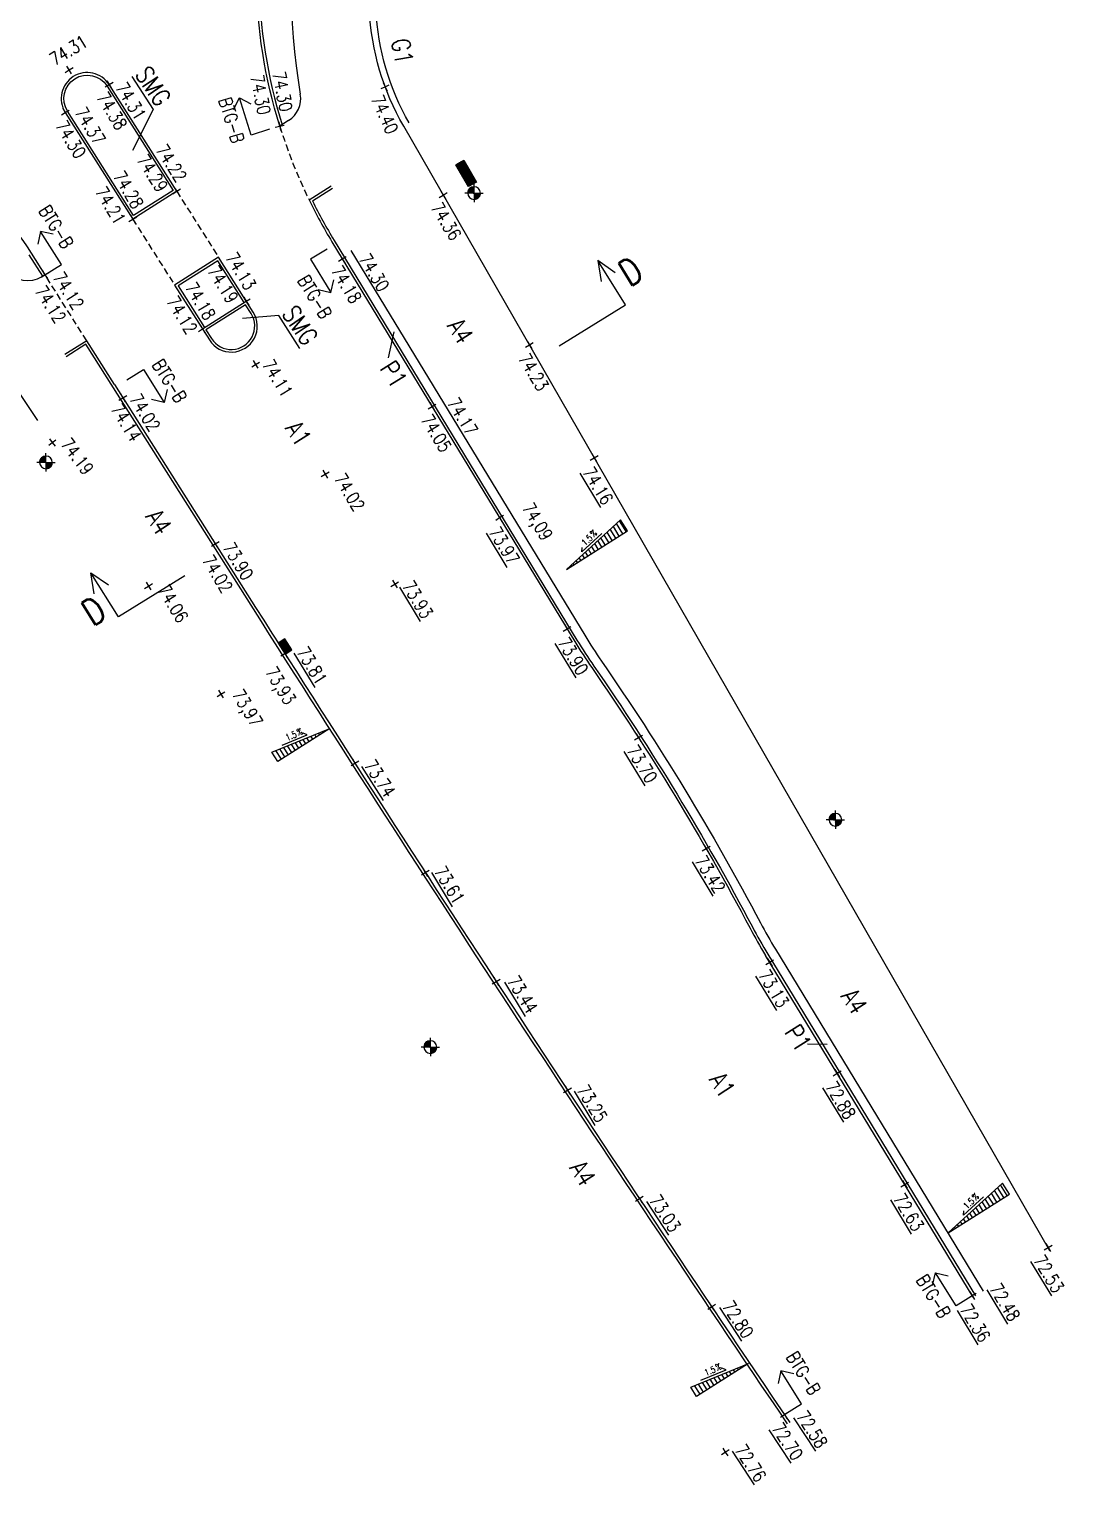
# Model space of a CAD drawing. Header units: metres. Extents: x 148130 to 148867, y 6395392 to 6395652.
# Drawn here: x 148210.7 to 148250.5, y 6395391.9 to 6395447.9 of the extents above; entities that cross this region are included whole.
import ezdxf
from ezdxf.enums import TextEntityAlignment as Align

# ---------------------------------------------------------------- set-up
doc = ezdxf.new("R2010")
doc.units = ezdxf.units.M
doc.linetypes.add('DASHED', pattern=[0.75, 0.5, -0.25])
for name, color, linetype in [('M-BELYSNINGSSTOLPE', 1, 'Continuous'), ('M-BRUNNAR', 3, 'Continuous'), ('M-DETALJ', 3, 'Continuous'), ('M-ELSKÅP', 1, 'Continuous'), ('M-KANTSTÖD', 1, 'Continuous'), ('M-MÅTTSÄTTNING', 1, 'Continuous'), ('M-PLUSHÖJD-XXX', 1, 'Continuous'), ('M-SEKTIONSMARKERING', 1, 'Continuous'), ('M-STOMLINJE', 3, 'Continuous'), ('M-STÖDREMSA', 1, 'Continuous'), ('M-YTLITTERA', 3, 'Continuous')]:
    doc.layers.add(name, color=color, linetype=linetype)
doc.styles.add('SIMPLEX8', font='simplex.shx', dxfattribs={"width": 0.8})
pattern_1 = [(224.9999999982, (26965.2474268, 71504.0631581), (0.00157154482114, -0.00157154482124), [])]

# ---------------------------------------------------------------- blocks, each defined once
blk = doc.blocks.new('PLUSHÖJD')
at = {"color": 0, "ltscale": 0.3}
for p, q in [((-0.175, 0), (0, 0)), ((0, 0), (0, 0.175)), ((0, -0.175), (0, 0)), ((0, 0), (0.175, 0))]:
    blk.add_line(p, q, dxfattribs=at)
at = {"color": 0, "style": 'SIMPLEX8', "width": 0.8}
blk.add_attdef('NIVÅ', (0.302, -0.244), '', height=0.5, dxfattribs=at)
blk = doc.blocks.new('ks')
at = {"color": 1, "flags": 128}
for points in [[(0, 0), (0, 0.75), (1.5, 0.75)], [(1.146, 1.104), (1.5, 0.75), (1.146, 0.396)]]:
    blk.add_lwpolyline(points, dxfattribs=at)
at = {"color": 0, "style": 'SIMPLEX8', "width": 0.8}
blk.add_attdef('TYP', (0, 1.25), '', height=0.5, dxfattribs=at)
blk = doc.blocks.new('snitt')
at = {"flags": 128}
for points in [[(0, -3), (0, 0), (2, 0)], [(1.25, 0.321), (2, 0), (1.25, -0.321)]]:
    blk.add_lwpolyline(points, dxfattribs=at)
at = {"color": 0, "style": 'SIMPLEX8', "width": 0.8, "flags": 8}
blk.add_attdef('SEKTION', text='', height=1, rotation=270, dxfattribs=at).set_placement((0.199, 0.686), align=Align.CENTER)
blk = doc.blocks.new('belysningsstolpe')
at = {"layer": 'M-BELYSNINGSSTOLPE'}
h = blk.add_hatch(dxfattribs=at)
h.set_pattern_fill('ANSI31', color=256, scale=0.0007, angle=180, style=0)
h.set_pattern_definition(pattern_1)
edge = h.paths.add_edge_path()
edge.add_line((0, 0), (0, 0.245))
edge.add_arc((0, 0), 0.245, 90, 180)
edge.add_line((-0.245, 0), (0, 0))
h = blk.add_hatch(dxfattribs=at)
h.set_pattern_fill('ANSI31', color=256, scale=0.0007, angle=180, style=0)
h.set_pattern_definition(pattern_1)
edge = h.paths.add_edge_path()
edge.add_arc((0, 0), 0.245, 270, 360)
edge.add_line((0.245, 0), (0, 0))
edge.add_line((0, 0), (0, -0.245))
for p, q in [((-0.245, 0), (-0.35, 0)), ((0, 0), (-0.245, 0)), ((0, 0.245), (0, 0.353)), ((0, 0), (0, 0.245)), ((0, 0), (0.245, 0)), ((0, 0), (0, -0.245)), ((0, -0.242), (0, -0.347)), ((0.245, 0), (0.35, 0))]:
    blk.add_line(p, q, dxfattribs=at)
for start, end in [(90, 180), (180, 270), (360, 90), (270, 360)]:
    blk.add_arc((0, 0), 0.245, start, end, dxfattribs=at)
blk = doc.blocks.new('*U18')
at = {"layer": 'M-DETALJ', "color": 1}
for q in [(-0.199, 0.11), (0.261, 0.05)]:
    blk.add_line((-0.261, 0.05), q, dxfattribs=at)
at = {"layer": 'M-DETALJ', "color": 1, "style": 'SIMPLEX8', "width": 0.8}
blk.add_text('%', height=0.125, dxfattribs=at).set_placement((0.094, 0.098))
blk.add_attdef('LUT', text='', height=0.125, dxfattribs=at).set_placement((-0.035, 0.05), align=Align.BOTTOM_CENTER)
blk = doc.blocks.new('tvär_V')
at = {"layer": 'M-MÅTTSÄTTNING'}
h = blk.add_hatch(dxfattribs=at)
h.set_pattern_fill('LINE', color=256, scale=0.05, angle=90)
h.set_pattern_definition([(90, (-148314.58699, -6395528.6586), (-0.15875, 1e-17), [])])
h.paths.add_polyline_path([(1.394, 0.5), (1.394, 0), (-1.394, 0)])
at = {"layer": 'M-MÅTTSÄTTNING', "flags": 128}
blk.add_lwpolyline([(-1.394, 0), (1.394, 0), (1.394, 0.5)], close=True, dxfattribs=at)
at = {"layer": 'M-MÅTTSÄTTNING', "xscale": 2, "yscale": 2, "zscale": 2, "rotation": 10.16398870171498}
blk.add_blockref('*U18', (0, 0.25), dxfattribs=at).add_auto_attribs({'LUT': '1.5'})
blk = doc.blocks.new('*U19')
at = {"layer": 'M-DETALJ', "color": 1}
for p, q in [((-0.261, 0.05), (0.261, 0.05)), ((0.261, 0.05), (0.199, 0.11))]:
    blk.add_line(p, q, dxfattribs=at)
at = {"layer": 'M-DETALJ', "color": 1, "style": 'SIMPLEX8', "width": 0.8}
blk.add_text('%', height=0.125, dxfattribs=at).set_placement((0.094, 0.098))
blk.add_attdef('LUT', text='', height=0.125, dxfattribs=at).set_placement((-0.035, 0.05), align=Align.BOTTOM_CENTER)
blk = doc.blocks.new('TK-RB-SPYGATT')
blk.add_hatch(color=1).paths.add_polyline_path([(0.25, 0.3), (-0.25, 0.3), (-0.25, 0), (0.25, 0)])
at = {"color": 1}
for p, q in [((0.25, 0.3), (-0.25, 0.3)), ((-0.25, 0.3), (-0.25, 0)), ((-0.25, 0.3), (0.25, 0)), ((-0.25, 0), (0.25, 0)), ((0.25, 0), (0.25, 0.3))]:
    blk.add_line(p, q, dxfattribs=at)

msp = doc.modelspace()

# ---------------------------------------------------------------- hatches: boundary and pattern name
at = {"layer": 'M-ELSKÅP'}
h = msp.add_hatch(dxfattribs=at)
h.set_pattern_fill('ANSI31', color=256, scale=0.01, angle=40)
h.set_pattern_definition([(85, (0, 0), (-0.03162918166441, 0.00276719483224), [])])
h.paths.add_polyline_path([(148227.62, 6395441.836), (148227.926, 6395442.012), (148227.441, 6395442.856), (148227.135, 6395442.68)])

# ---------------------------------------------------------------- linework, layer by layer
at = {"layer": 'M-DETALJ', "color": 1, "linetype": 'DASHED', "ltscale": 0.5}
for p, q in [((148216.407, 6395441.655), (148218.012, 6395439.121)), ((148214.718, 6395440.585), (148216.322, 6395438.051))]:
    msp.add_line(p, q, dxfattribs=at)
at = {"layer": 'M-DETALJ', "color": 1, "linetype": 'DASHED', "ltscale": 0.5, "flags": 128}
msp.add_lwpolyline([(148220.367, 6395444.162, 0.038218), (148221.494, 6395441.325)], format="xyb", dxfattribs=at)
msp.add_lwpolyline([(148212.943, 6395435.911), (148211.338, 6395438.446)], dxfattribs=at)
at = {"layer": 'M-ELSKÅP', "ltscale": 3}
msp.add_lwpolyline([(148227.441, 6395442.856), (148227.926, 6395442.012), (148227.62, 6395441.836), (148227.135, 6395442.68)], close=True, dxfattribs=at)
at = {"layer": 'M-KANTSTÖD'}
for p, q in [((148221.623, 6395441.289), (148222.392, 6395441.776)), ((148222.457, 6395439.77), (148231.796, 6395424.398)), ((148211.254, 6395438.392), (148210.73, 6395439.219)), ((148239.132, 6395412.322), (148247.12, 6395399.173))]:
    msp.add_line(p, q, dxfattribs=at)
at = {"layer": 'M-KANTSTÖD', "flags": 128}
for points in [[(148225.088, 6395465.944, 0.106543), (148221.165, 6395458.533), (148220.31, 6395455.496, 0.144663), (148220.455, 6395444.218, 0.144663)], [(148239.893, 6395394.253, -0.007808), (148219.352, 6395425.601), (148212.912, 6395435.773), (148212.152, 6395435.291)], [(148231.796, 6395424.398, 0.014728), (148232.448, 6395423.393, -0.029462), (148238.54, 6395413.365, 0.014728), (148239.132, 6395412.322, 0.014728)]]:
    msp.add_lwpolyline(points, format="xyb", dxfattribs=at)
msp.add_lwpolyline([(148213.725, 6395445.705), (148216.269, 6395441.686), (148214.749, 6395440.723), (148212.204, 6395444.743, -0.999964)], format="xyb", close=True, dxfattribs=at)
for points in [[(148218.998, 6395437.377), (148217.981, 6395438.983), (148216.46, 6395438.02), (148217.477, 6395436.414)], [(148219.265, 6395436.955), (148219.051, 6395437.293), (148217.53, 6395436.33), (148217.744, 6395435.992)]]:
    msp.add_lwpolyline(points, dxfattribs=at)
at = {"layer": 'M-KANTSTÖD'}
for centre, radius, start, end in [((148239.465, 6395450.102), 19.9, 206.2883, 211.2787), ((148218.505, 6395436.473), 0.9, 212.3396, 32.3396)]:
    msp.add_arc(centre, radius, start, end, dxfattribs=at)
at = {"layer": 'M-MÅTTSÄTTNING'}
for p, q in [((148222.038, 6395420.836), (148222.009, 6395420.882)), ((148222.172, 6395420.921), (148222.159, 6395420.943)), ((148220.831, 6395420.072), (148220.665, 6395420.334)), ((148220.965, 6395420.157), (148220.815, 6395420.395)), ((148221.099, 6395420.242), (148220.964, 6395420.456)), ((148221.234, 6395420.327), (148221.113, 6395420.517)), ((148221.368, 6395420.412), (148221.263, 6395420.578)), ((148221.502, 6395420.497), (148221.412, 6395420.639)), ((148221.636, 6395420.582), (148221.561, 6395420.7)), ((148221.77, 6395420.667), (148221.711, 6395420.76)), ((148221.904, 6395420.752), (148221.86, 6395420.821)), ((148220.295, 6395419.732), (148220.068, 6395420.091)), ((148220.429, 6395419.817), (148220.217, 6395420.152)), ((148220.563, 6395419.902), (148220.367, 6395420.213)), ((148220.697, 6395419.987), (148220.516, 6395420.273)), ((148237.603, 6395396.07), (148237.514, 6395396.211)), ((148237.738, 6395396.155), (148237.663, 6395396.272)), ((148237.872, 6395396.239), (148237.812, 6395396.333)), ((148238.006, 6395396.324), (148237.962, 6395396.394)), ((148238.14, 6395396.409), (148238.111, 6395396.455)), ((148238.274, 6395396.494), (148238.26, 6395396.516)), ((148236.396, 6395395.305), (148236.169, 6395395.664)), ((148236.53, 6395395.39), (148236.319, 6395395.724)), ((148236.665, 6395395.475), (148236.468, 6395395.785)), ((148236.799, 6395395.56), (148236.618, 6395395.846)), ((148236.933, 6395395.645), (148236.767, 6395395.907)), ((148237.067, 6395395.73), (148236.916, 6395395.968)), ((148237.201, 6395395.815), (148237.066, 6395396.029)), ((148237.335, 6395395.9), (148237.215, 6395396.09)), ((148237.469, 6395395.985), (148237.364, 6395396.151))]:
    msp.add_line(p, q, dxfattribs=at)
at = {"layer": 'M-MÅTTSÄTTNING', "flags": 128}
for points in [[(148220.068, 6395420.091), (148222.293, 6395420.998), (148220.295, 6395419.732)], [(148236.169, 6395395.664), (148238.395, 6395396.571), (148236.396, 6395395.305)]]:
    msp.add_lwpolyline(points, dxfattribs=at)
at = {"layer": 'M-STOMLINJE'}
for p, q in [((148216.407, 6395441.655), (148213.809, 6395445.759)), ((148212.12, 6395444.689), (148214.718, 6395440.585)), ((148220.707, 6395444.378), (148220.367, 6395444.162)), ((148216.407, 6395441.655), (148214.718, 6395440.585)), ((148223.101, 6395439.384), (148232.095, 6395424.58)), ((148218.012, 6395439.121), (148216.322, 6395438.051)), ((148219.35, 6395437.008), (148218.012, 6395439.121)), ((148211.338, 6395438.446), (148211.213, 6395438.367)), ((148216.322, 6395438.051), (148217.66, 6395435.939)), ((148217.392, 6395436.361), (148219.082, 6395437.431)), ((148219.35, 6395437.008), (148219.35, 6395437.008)), ((148217.66, 6395435.939), (148217.66, 6395435.939)), ((148247.035, 6395399.121), (148239.046, 6395412.27))]:
    msp.add_line(p, q, dxfattribs=at)
at = {"layer": 'M-STOMLINJE', "flags": 128}
for points in [[(148249.983, 6395400.912), (148225.132, 6395444.158, -0.118279), (148223.815, 6395448.635, -0.136135), (148226.556, 6395460.896), (148228.152, 6395463.884, -0.319705), (148243.736, 6395471.631)], [(148220.367, 6395444.162, -0.145009), (148220.214, 6395455.523), (148221.069, 6395458.56, -0.106939), (148225.031, 6395466.032)], [(148225.228, 6395464.777), (148223.91, 6395462.309, 0.166177), (148221.158, 6395445.39)], [(148193.884, 6395441.902, -0.217094), (148200.128, 6395444.144), (148203.194, 6395443.889, -0.235055), (148210.815, 6395439.273), (148211.338, 6395438.446)], [(148211.213, 6395438.367, -0.388631), (148209.884, 6395438.604, 0.378557), (148195.59, 6395441.419, -0.292786), (148194.512, 6395441.463), (148193.967, 6395441.844)], [(148221.494, 6395441.325, 0.022903), (148222.372, 6395439.718), (148231.71, 6395424.346)], [(148214.013, 6395434.221), (148219.437, 6395425.655, 0.007808), (148239.975, 6395394.309)], [(148231.71, 6395424.346, 0.014728), (148232.366, 6395423.336, -0.029462), (148238.451, 6395413.318, 0.014728), (148239.046, 6395412.27, 0.014728)], [(148232.095, 6395424.58, 0.014728), (148232.736, 6395423.592, -0.029462), (148238.849, 6395413.528, 0.014728), (148239.431, 6395412.504)]]:
    msp.add_lwpolyline(points, format="xyb", dxfattribs=at)
for points in [[(148221.494, 6395441.325), (148222.338, 6395441.86)], [(148218.012, 6395439.121), (148216.322, 6395438.051)], [(148209.3, 6395435.46), (148211.056, 6395432.84)], [(148212.943, 6395435.911), (148212.098, 6395435.376)], [(148214.013, 6395434.221), (148212.943, 6395435.911)], [(148239.431, 6395412.504), (148247.419, 6395399.355)]]:
    msp.add_lwpolyline(points, dxfattribs=at)
at = {"layer": 'M-STOMLINJE'}
for centre, start, end in [((148212.964, 6395445.224), 32.3396, 212.3396), ((148220.172, 6395445.223), 302.3396, 9.6325), ((148218.505, 6395436.473), 212.3396, 32.3396)]:
    msp.add_arc(centre, 1, start, end, dxfattribs=at)
at = {"layer": 'M-STÖDREMSA', "flags": 128}
msp.add_lwpolyline([(148225.348, 6395444.283, -0.118279), (148224.065, 6395448.647, -0.136135), (148226.777, 6395460.778), (148228.373, 6395463.766, -0.319705), (148243.697, 6395471.385), (148245.952, 6395471.026)], format="xyb", dxfattribs=at)
at = {"layer": 'M-YTLITTERA'}
msp.add_line((148224.542, 6395435.248), (148224.764, 6395436.257), dxfattribs=at)
at = {"layer": 'M-YTLITTERA', "color": 3}
msp.add_line((148240.656, 6395408.871), (148241.409, 6395408.853), dxfattribs=at)
at = {"layer": 'M-YTLITTERA', "color": 3, "flags": 128}
for points in [[(148214.679, 6395446.075), (148215.495, 6395444.806), (148214.709, 6395443.225)], [(148221.143, 6395435.608), (148220.327, 6395436.877), (148218.939, 6395436.759)]]:
    msp.add_lwpolyline(points, dxfattribs=at)

# ---------------------------------------------------------------- block references
at = {"layer": 'M-BELYSNINGSSTOLPE', "lineweight": -3}
for p in [(148227.838, 6395441.587), (148211.377, 6395431.23), (148241.731, 6395417.486), (148226.158, 6395408.745)]:
    msp.add_blockref('belysningsstolpe', p, dxfattribs=at)
at = {"layer": 'M-BRUNNAR', "color": 1, "rotation": 302.4291057025818}
msp.add_blockref('TK-RB-SPYGATT', (148220.441, 6395424.072), dxfattribs=at)
at = {"layer": 'M-MÅTTSÄTTNING', "rotation": 32.33960917876259}
for p in [(148232.565, 6395427.857), (148247.249, 6395402.347)]:
    msp.add_blockref('tvär_V', p, dxfattribs=at)
at = {"layer": 'M-MÅTTSÄTTNING', "xscale": 2, "yscale": 2, "zscale": 2, "rotation": 22.17562047734024}
for p in [(148220.981, 6395420.463), (148237.083, 6395396.036)]:
    msp.add_blockref('*U19', p, dxfattribs=at).add_auto_attribs({'LUT': '1.5'})
at = {"layer": 'M-PLUSHÖJD-XXX'}
ref = msp.add_blockref('PLUSHÖJD', (148212.269, 6395446.322), dxfattribs=dict(at, rotation=31.27870628805608))
ref.add_attrib('NIVÅ', '74.31', (148211.712, 6395446.466), dxfattribs={"layer": '0', "height": 0.5, "rotation": 31.2787, "style": 'SIMPLEX8', "width": 0.8})
ref = msp.add_blockref('PLUSHÖJD', (148220.367, 6395444.162), dxfattribs=dict(at, rotation=281.0474549931533))
ref.add_attrib('NIVÅ', '74.30', (148219.237, 6395446.079), dxfattribs={"layer": '0', "height": 0.5, "rotation": 281.0475, "style": 'SIMPLEX8', "width": 0.8})
ref = msp.add_blockref('PLUSHÖJD', (148220.367, 6395444.162), dxfattribs=dict(at, rotation=281.0474549931533))
ref.add_attrib('NIVÅ', '74.30', (148220.081, 6395446.204), dxfattribs={"layer": '0', "height": 0.5, "rotation": 281.0475, "style": 'SIMPLEX8', "width": 0.8})
ref = msp.add_blockref('PLUSHÖJD', (148213.809, 6395445.759), dxfattribs=dict(at, rotation=301.2787062880561))
ref.add_attrib('NIVÅ', '74.38', (148213.302, 6395445.276), dxfattribs={"layer": '0', "height": 0.5, "rotation": 301.2787, "style": 'SIMPLEX8', "width": 0.8})
ref = msp.add_blockref('PLUSHÖJD', (148213.809, 6395445.759), dxfattribs=dict(at, rotation=301.2787062880561))
ref.add_attrib('NIVÅ', '74.31', (148214.032, 6395445.653), dxfattribs={"layer": '0', "height": 0.5, "rotation": 301.2787, "style": 'SIMPLEX8', "width": 0.8})
ref = msp.add_blockref('PLUSHÖJD', (148224.42, 6395445.68), dxfattribs=dict(at, rotation=293.9389941102449))
ref.add_attrib('NIVÅ', '74.40', (148223.862, 6395445.218), dxfattribs={"layer": '0', "height": 0.5, "rotation": 293.939, "style": 'SIMPLEX8', "width": 0.8})
ref = msp.add_blockref('PLUSHÖJD', (148212.12, 6395444.689), dxfattribs=dict(at, rotation=301.2787062880561))
ref.add_attrib('NIVÅ', '74.30', (148211.721, 6395444.185), dxfattribs={"layer": '0', "height": 0.5, "rotation": 301.2787, "style": 'SIMPLEX8', "width": 0.8})
ref = msp.add_blockref('PLUSHÖJD', (148212.12, 6395444.689), dxfattribs=dict(at, rotation=301.2787062880561))
ref.add_attrib('NIVÅ', '74.37', (148212.464, 6395444.701), dxfattribs={"layer": '0', "height": 0.5, "rotation": 301.2787, "style": 'SIMPLEX8', "width": 0.8})
ref = msp.add_blockref('PLUSHÖJD', (148216.407, 6395441.655), dxfattribs=dict(at, rotation=302.339609184778))
ref.add_attrib('NIVÅ', '74.22', (148215.573, 6395443.256), dxfattribs={"layer": '0', "height": 0.5, "rotation": 302.3396, "style": 'SIMPLEX8', "width": 0.8})
ref = msp.add_blockref('PLUSHÖJD', (148216.407, 6395441.655), dxfattribs=dict(at, rotation=302.339609184778))
ref.add_attrib('NIVÅ', '74.29', (148214.847, 6395442.87), dxfattribs={"layer": '0', "height": 0.5, "rotation": 302.3396, "style": 'SIMPLEX8', "width": 0.8})
ref = msp.add_blockref('PLUSHÖJD', (148214.718, 6395440.585), dxfattribs=dict(at, rotation=301.2787062880561))
ref.add_attrib('NIVÅ', '74.28', (148213.933, 6395442.242), dxfattribs={"layer": '0', "height": 0.5, "rotation": 301.2787, "style": 'SIMPLEX8', "width": 0.8})
ref = msp.add_blockref('PLUSHÖJD', (148214.718, 6395440.585), dxfattribs=dict(at, rotation=301.2787062880561))
ref.add_attrib('NIVÅ', '74.21', (148213.244, 6395441.644), dxfattribs={"layer": '0', "height": 0.5, "rotation": 301.2787, "style": 'SIMPLEX8', "width": 0.8})
ref = msp.add_blockref('PLUSHÖJD', (148226.652, 6395441.513), dxfattribs=dict(at, rotation=301.2787062880561))
ref.add_attrib('NIVÅ', '74.36', (148226.152, 6395441.034), dxfattribs={"layer": '0', "height": 0.5, "rotation": 301.2787, "style": 'SIMPLEX8', "width": 0.8})
ref = msp.add_blockref('PLUSHÖJD', (148219.082, 6395437.431), dxfattribs=dict(at, rotation=301.2787062880561))
ref.add_attrib('NIVÅ', '74.13', (148218.26, 6395439.116), dxfattribs={"layer": '0', "height": 0.5, "rotation": 301.2787, "style": 'SIMPLEX8', "width": 0.8})
ref = msp.add_blockref('PLUSHÖJD', (148219.082, 6395437.431), dxfattribs=dict(at, rotation=302.3396091774115))
ref.add_attrib('NIVÅ', '74.19', (148217.559, 6395438.594), dxfattribs={"layer": '0', "height": 0.5, "rotation": 302.3396, "style": 'SIMPLEX8', "width": 0.8})
ref = msp.add_blockref('PLUSHÖJD', (148222.773, 6395439.058), dxfattribs=dict(at, rotation=301.2787062880561))
ref.add_attrib('NIVÅ', '74.18', (148222.319, 6395438.605), dxfattribs={"layer": '0', "height": 0.5, "rotation": 301.2787, "style": 'SIMPLEX8', "width": 0.8})
ref = msp.add_blockref('PLUSHÖJD', (148222.773, 6395439.058), dxfattribs=dict(at, rotation=301.2787062880561))
ref.add_attrib('NIVÅ', '74.30', (148223.383, 6395439.064), dxfattribs={"layer": '0', "height": 0.5, "rotation": 301.2787, "style": 'SIMPLEX8', "width": 0.8})
ref = msp.add_blockref('PLUSHÖJD', (148211.338, 6395438.446), dxfattribs=dict(at, rotation=302.3396091782531))
ref.add_attrib('NIVÅ', '74.12', (148210.927, 6395437.828), dxfattribs={"layer": '0', "height": 0.5, "rotation": 302.3396, "style": 'SIMPLEX8', "width": 0.8})
ref = msp.add_blockref('PLUSHÖJD', (148211.338, 6395438.446), dxfattribs=dict(at, rotation=302.3396091782531))
ref.add_attrib('NIVÅ', '74.12', (148211.616, 6395438.349), dxfattribs={"layer": '0', "height": 0.5, "rotation": 302.3396, "style": 'SIMPLEX8', "width": 0.8})
ref = msp.add_blockref('PLUSHÖJD', (148217.392, 6395436.361), dxfattribs=dict(at, rotation=301.2787062880561))
ref.add_attrib('NIVÅ', '74.12', (148215.994, 6395437.428), dxfattribs={"layer": '0', "height": 0.5, "rotation": 301.2787, "style": 'SIMPLEX8', "width": 0.8})
ref = msp.add_blockref('PLUSHÖJD', (148217.392, 6395436.361), dxfattribs=dict(at, rotation=301.2787062880561))
ref.add_attrib('NIVÅ', '74.18', (148216.703, 6395437.964), dxfattribs={"layer": '0', "height": 0.5, "rotation": 301.2787, "style": 'SIMPLEX8', "width": 0.8})
ref = msp.add_blockref('PLUSHÖJD', (148217.392, 6395436.361), dxfattribs=dict(at, rotation=301.2787062880561))
ref.add_attrib('NIVÅ', '74.18', (148216.703, 6395437.964), dxfattribs={"layer": '0', "height": 0.5, "rotation": 301.2787, "style": 'SIMPLEX8', "width": 0.8})
ref = msp.add_blockref('PLUSHÖJD', (148229.965, 6395435.748), dxfattribs=dict(at, rotation=301.2787062880561))
ref.add_attrib('NIVÅ', '74.23', (148229.512, 6395435.231), dxfattribs={"layer": '0', "height": 0.5, "rotation": 301.2787, "style": 'SIMPLEX8', "width": 0.8})
ref = msp.add_blockref('PLUSHÖJD', (148219.437, 6395435), dxfattribs=dict(at, rotation=301.2787062880561))
ref.add_attrib('NIVÅ', '74.11', (148219.669, 6395434.999), dxfattribs={"layer": '0', "height": 0.5, "rotation": 301.2787, "style": 'SIMPLEX8', "width": 0.8})
ref = msp.add_blockref('PLUSHÖJD', (148214.334, 6395433.714), dxfattribs=dict(at, rotation=301.2787062880561))
ref.add_attrib('NIVÅ', '74.14', (148213.847, 6395433.29), dxfattribs={"layer": '0', "height": 0.5, "rotation": 301.2787, "style": 'SIMPLEX8', "width": 0.8})
ref = msp.add_blockref('PLUSHÖJD', (148214.334, 6395433.714), dxfattribs=dict(at, rotation=301.2787062880561))
ref.add_attrib('NIVÅ', '74.02', (148214.568, 6395433.677), dxfattribs={"layer": '0', "height": 0.5, "rotation": 301.2787, "style": 'SIMPLEX8', "width": 0.8})
ref = msp.add_blockref('PLUSHÖJD', (148226.223, 6395433.379), dxfattribs=dict(at, rotation=301.2787062880561))
ref.add_attrib('NIVÅ', '74.17', (148226.784, 6395433.519), dxfattribs={"layer": '0', "height": 0.5, "rotation": 301.2787, "style": 'SIMPLEX8', "width": 0.8})
ref = msp.add_blockref('PLUSHÖJD', (148226.223, 6395433.379), dxfattribs=dict(at, rotation=301.2787062880561))
ref.add_attrib('NIVÅ', '74.05', (148225.772, 6395432.881), dxfattribs={"layer": '0', "height": 0.5, "rotation": 301.2787, "style": 'SIMPLEX8', "width": 0.8})
ref = msp.add_blockref('PLUSHÖJD', (148211.621, 6395431.997), dxfattribs=dict(at, rotation=307.279122102849))
ref.add_attrib('NIVÅ', '74.19', (148211.914, 6395431.922), dxfattribs={"layer": '0', "height": 0.5, "rotation": 307.2791, "style": 'SIMPLEX8', "width": 0.8})
ref = msp.add_blockref('PLUSHÖJD', (148232.458, 6395431.408), dxfattribs=dict(at, rotation=301.2787062880561))
ref.add_attrib('NIVÅ', '%%u74.16', (148231.99, 6395430.862), dxfattribs={"layer": '0', "height": 0.5, "rotation": 301.2787, "style": 'SIMPLEX8', "width": 0.8})
ref = msp.add_blockref('PLUSHÖJD', (148222.112, 6395430.776), dxfattribs=dict(at, rotation=301.2787062880561))
ref.add_attrib('NIVÅ', '74.02', (148222.431, 6395430.614), dxfattribs={"layer": '0', "height": 0.5, "rotation": 301.2787, "style": 'SIMPLEX8', "width": 0.8})
ref = msp.add_blockref('PLUSHÖJD', (148228.82, 6395429.105), dxfattribs=dict(at, rotation=301.2787062880561))
ref.add_attrib('NIVÅ', '%%u73.97', (148228.384, 6395428.561), dxfattribs={"layer": '0', "height": 0.5, "rotation": 301.2787, "style": 'SIMPLEX8', "width": 0.8})
ref = msp.add_blockref('PLUSHÖJD', (148228.82, 6395429.105), dxfattribs=dict(at, rotation=301.2787062880561))
ref.add_attrib('NIVÅ', '74,09', (148229.664, 6395429.486), dxfattribs={"layer": '0', "height": 0.5, "rotation": 301.2787, "style": 'SIMPLEX8', "width": 0.8})
ref = msp.add_blockref('PLUSHÖJD', (148217.888, 6395428.101), dxfattribs=dict(at, rotation=301.2787062880561))
ref.add_attrib('NIVÅ', '74.02', (148217.357, 6395427.475), dxfattribs={"layer": '0', "height": 0.5, "rotation": 301.2787, "style": 'SIMPLEX8', "width": 0.8})
ref = msp.add_blockref('PLUSHÖJD', (148217.888, 6395428.101), dxfattribs=dict(at, rotation=301.2787062880561))
ref.add_attrib('NIVÅ', '73.90', (148218.156, 6395427.965), dxfattribs={"layer": '0', "height": 0.5, "rotation": 301.2787, "style": 'SIMPLEX8', "width": 0.8})
ref = msp.add_blockref('PLUSHÖJD', (148215.321, 6395426.476), dxfattribs=dict(at, rotation=301.2787062880561))
ref.add_attrib('NIVÅ', '74.06', (148215.65, 6395426.329), dxfattribs={"layer": '0', "height": 0.5, "rotation": 301.2787, "style": 'SIMPLEX8', "width": 0.8})
ref = msp.add_blockref('PLUSHÖJD', (148224.787, 6395426.551), dxfattribs=dict(at, rotation=301.2787062880561))
ref.add_attrib('NIVÅ', '%%u73.93', (148225.055, 6395426.482), dxfattribs={"layer": '0', "height": 0.5, "rotation": 301.2787, "style": 'SIMPLEX8', "width": 0.8})
ref = msp.add_blockref('PLUSHÖJD', (148231.416, 6395424.831), dxfattribs=dict(at, rotation=301.2787062880561))
ref.add_attrib('NIVÅ', '%%u73.90', (148231.034, 6395424.312), dxfattribs={"layer": '0', "height": 0.5, "rotation": 301.2787, "style": 'SIMPLEX8', "width": 0.8})
ref = msp.add_blockref('PLUSHÖJD', (148220.564, 6395423.878), dxfattribs=dict(at, rotation=301.2787062880561))
ref.add_attrib('NIVÅ', '73,93', (148219.79, 6395423.173), dxfattribs={"layer": '0', "height": 0.5, "rotation": 301.2787, "style": 'SIMPLEX8', "width": 0.8})
ref = msp.add_blockref('PLUSHÖJD', (148220.564, 6395423.878), dxfattribs=dict(at, rotation=301.2787062880561))
ref.add_attrib('NIVÅ', '%%u73.81', (148220.994, 6395423.944), dxfattribs={"layer": '0', "height": 0.5, "rotation": 301.2787, "style": 'SIMPLEX8', "width": 0.8})
ref = msp.add_blockref('PLUSHÖJD', (148218.106, 6395422.32), dxfattribs=dict(at, rotation=301.2787062880561))
ref.add_attrib('NIVÅ', '73,97', (148218.51, 6395422.311), dxfattribs={"layer": '0', "height": 0.5, "rotation": 301.2787, "style": 'SIMPLEX8', "width": 0.8})
ref = msp.add_blockref('PLUSHÖJD', (148234.161, 6395420.647), dxfattribs=dict(at, rotation=301.2787062880561))
ref.add_attrib('NIVÅ', '%%u73.70', (148233.686, 6395420.162), dxfattribs={"layer": '0', "height": 0.5, "rotation": 301.2787, "style": 'SIMPLEX8', "width": 0.8})
ref = msp.add_blockref('PLUSHÖJD', (148223.255, 6395419.663), dxfattribs=dict(at, rotation=302.6788244861455))
ref.add_attrib('NIVÅ', '%%u73.74', (148223.592, 6395419.586), dxfattribs={"layer": '0', "height": 0.5, "rotation": 302.6788, "style": 'SIMPLEX8', "width": 0.8})
ref = msp.add_blockref('PLUSHÖJD', (148236.763, 6395416.376), dxfattribs=dict(at, rotation=301.2787062880561))
ref.add_attrib('NIVÅ', '%%u73.42', (148236.304, 6395415.923), dxfattribs={"layer": '0', "height": 0.5, "rotation": 301.2787, "style": 'SIMPLEX8', "width": 0.8})
ref = msp.add_blockref('PLUSHÖJD', (148225.963, 6395415.46), dxfattribs=dict(at, rotation=301.2787062880561))
ref.add_attrib('NIVÅ', '%%u73.61', (148226.281, 6395415.51), dxfattribs={"layer": '0', "height": 0.5, "rotation": 301.2787, "style": 'SIMPLEX8', "width": 0.8})
ref = msp.add_blockref('PLUSHÖJD', (148239.205, 6395412.009), dxfattribs=dict(at, rotation=301.2787062880561))
ref.add_attrib('NIVÅ', '%%u73.13', (148238.75, 6395411.521), dxfattribs={"layer": '0', "height": 0.5, "rotation": 301.2787, "style": 'SIMPLEX8', "width": 0.8})
ref = msp.add_blockref('PLUSHÖJD', (148228.689, 6395411.268), dxfattribs=dict(at, rotation=301.2787062880561))
ref.add_attrib('NIVÅ', '%%u73.44', (148229.092, 6395411.296), dxfattribs={"layer": '0', "height": 0.5, "rotation": 301.2787, "style": 'SIMPLEX8', "width": 0.8})
ref = msp.add_blockref('PLUSHÖJD', (148241.802, 6395407.735), dxfattribs=dict(at, rotation=301.2787062880561))
ref.add_attrib('NIVÅ', '%%u72.88', (148241.322, 6395407.226), dxfattribs={"layer": '0', "height": 0.5, "rotation": 301.2787, "style": 'SIMPLEX8', "width": 0.8})
ref = msp.add_blockref('PLUSHÖJD', (148231.433, 6395407.088), dxfattribs=dict(at, rotation=301.2787062880561))
ref.add_attrib('NIVÅ', '%%u73.25', (148231.768, 6395407.103), dxfattribs={"layer": '0', "height": 0.5, "rotation": 301.2787, "style": 'SIMPLEX8', "width": 0.8})
ref = msp.add_blockref('PLUSHÖJD', (148244.398, 6395403.461), dxfattribs=dict(at, rotation=301.2787062880561))
ref.add_attrib('NIVÅ', '%%u72.63', (148243.935, 6395402.919), dxfattribs={"layer": '0', "height": 0.5, "rotation": 301.2787, "style": 'SIMPLEX8', "width": 0.8})
ref = msp.add_blockref('PLUSHÖJD', (148234.194, 6395402.918), dxfattribs=dict(at, rotation=303.2342948341845))
ref.add_attrib('NIVÅ', '%%u73.03', (148234.55, 6395402.858), dxfattribs={"layer": '0', "height": 0.5, "rotation": 303.2343, "style": 'SIMPLEX8', "width": 0.8})
ref = msp.add_blockref('PLUSHÖJD', (148249.913, 6395401.034), dxfattribs=dict(at, rotation=301.2787062880561))
ref.add_attrib('NIVÅ', '%%u72.53', (148249.324, 6395400.549), dxfattribs={"layer": '0', "height": 0.5, "rotation": 301.2787, "style": 'SIMPLEX8', "width": 0.8})
ref = msp.add_blockref('PLUSHÖJD', (148246.995, 6395399.187), dxfattribs=dict(at, rotation=301.2787062880561))
ref.add_attrib('NIVÅ', '%%u72.48', (148247.639, 6395399.459), dxfattribs={"layer": '0', "height": 0.5, "rotation": 301.2787, "style": 'SIMPLEX8', "width": 0.8})
ref = msp.add_blockref('PLUSHÖJD', (148236.973, 6395398.76), dxfattribs=dict(at, rotation=303.2342948341845))
ref.add_attrib('NIVÅ', '%%u72.80', (148237.354, 6395398.781), dxfattribs={"layer": '0', "height": 0.5, "rotation": 303.2343, "style": 'SIMPLEX8', "width": 0.8})
ref = msp.add_blockref('PLUSHÖJD', (148246.995, 6395399.187), dxfattribs=dict(at, rotation=301.2787062880561))
ref.add_attrib('NIVÅ', '%%u72.36', (148246.498, 6395398.661), dxfattribs={"layer": '0', "height": 0.5, "rotation": 301.2787, "style": 'SIMPLEX8', "width": 0.8})
ref = msp.add_blockref('PLUSHÖJD', (148239.77, 6395394.612), dxfattribs=dict(at, rotation=303.2342948341845))
ref.add_attrib('NIVÅ', '%%u72.70', (148239.26, 6395394.084), dxfattribs={"layer": '0', "height": 0.5, "rotation": 303.2343, "style": 'SIMPLEX8', "width": 0.8})
ref = msp.add_blockref('PLUSHÖJD', (148239.77, 6395394.612), dxfattribs=dict(at, rotation=303.2342948341845))
ref.add_attrib('NIVÅ', '%%u72.58', (148240.206, 6395394.546), dxfattribs={"layer": '0', "height": 0.5, "rotation": 303.2343, "style": 'SIMPLEX8', "width": 0.8})
ref = msp.add_blockref('PLUSHÖJD', (148237.496, 6395393.169), dxfattribs=dict(at, rotation=303.2342948341845))
ref.add_attrib('NIVÅ', '%%u72.76', (148237.841, 6395393.252), dxfattribs={"layer": '0', "height": 0.5, "rotation": 303.2343, "style": 'SIMPLEX8', "width": 0.8})
at = {"layer": 'M-SEKTIONSMARKERING'}
ref = msp.add_blockref('snitt', (148233.656, 6395437.293), dxfattribs=dict(at, xscale=-1, rotation=301.7963195214217))
ref.add_attrib('SEKTION', 'D', dxfattribs={"layer": '0', "color": 0, "height": 1, "rotation": 31.7963, "style": 'SIMPLEX8', "width": 0.8, "flags": 8}).set_placement((148234.118, 6395438.157), align=Align.CENTER)
at = {"layer": 'M-SEKTIONSMARKERING', "rotation": 121.7963195214217}
msp.add_blockref('snitt', (148214.163, 6395425.288), dxfattribs=at).add_auto_attribs({'SEKTION': 'D'})
at = {"layer": 'M-YTLITTERA'}
ref = msp.add_blockref('ks', (148219.978, 6395444.041), dxfattribs=dict(at, xscale=-1, yscale=-1, rotation=287.2760527435689))
ref.add_attrib('TYP', 'BTG-B', (148218.004, 6395445.174), dxfattribs={"color": 1, "height": 0.5, "rotation": 287.2761, "style": 'SIMPLEX8', "width": 0.8})
ref = msp.add_blockref('ks', (148211.338, 6395438.446), dxfattribs=dict(at, xscale=-1, rotation=302.3396091632533))
ref.add_attrib('TYP', 'BTG-B', (148211.079, 6395440.913), dxfattribs={"color": 1, "height": 0.5, "rotation": 302.3396, "style": 'SIMPLEX8', "width": 0.8})
ref = msp.add_blockref('ks', (148222.187, 6395439.431), dxfattribs=dict(at, yscale=-0.9999999999999999, rotation=301.2787062890499))
ref.add_attrib('TYP', 'BTG-B', (148221.033, 6395438.232), dxfattribs={"color": 1, "height": 0.5, "rotation": 301.2787, "style": 'SIMPLEX8', "width": 0.8})
ref = msp.add_blockref('ks', (148214.489, 6395434.405), dxfattribs=dict(at, rotation=302.3396091612682))
ref.add_attrib('TYP', 'BTG-B', (148215.436, 6395434.988), dxfattribs={"color": 1, "height": 0.5, "rotation": 302.3396, "style": 'SIMPLEX8', "width": 0.8})
ref = msp.add_blockref('ks', (148247.014, 6395399.187), dxfattribs=dict(at, xscale=-1, yscale=-1, rotation=301.7963195234816))
ref.add_attrib('TYP', 'BTG-B', (148244.818, 6395399.788), dxfattribs={"color": 1, "height": 0.5, "rotation": 301.7963, "style": 'SIMPLEX8', "width": 0.8})
ref = msp.add_blockref('ks', (148239.793, 6395394.627), dxfattribs=dict(at, xscale=-1, rotation=301.7963195234816))
ref.add_attrib('TYP', 'BTG-B', (148239.82, 6395396.831), dxfattribs={"color": 1, "height": 0.5, "rotation": 301.7963, "style": 'SIMPLEX8', "width": 0.8})

# ---------------------------------------------------------------- texts
at = {"layer": 'M-YTLITTERA', "color": 3, "style": 'SIMPLEX8', "width": 0.8}
for s, rotation, p in [('G1', 280.3909, (148224.647, 6395447.462)), ('SMG', 303.919, (148214.773, 6395446.151)), ('SMG', 303.919, (148220.421, 6395436.953)), ('A4', 302.3396, (148226.776, 6395436.481)), ('P1', 302.3396, (148224.194, 6395434.846)), ('A1', 302.3396, (148220.55, 6395432.539)), ('A4', 302.3396, (148215.183, 6395429.141)), ('A4', 302.3396, (148241.921, 6395410.699)), ('P1', 302.3396, (148239.744, 6395409.321)), ('A1', 302.3396, (148236.849, 6395407.488)), ('A4', 302.3396, (148231.482, 6395404.09))]:
    msp.add_text(s, height=0.7, rotation=rotation, dxfattribs=at).set_placement(p)

doc.saveas('drawing.dxf')
